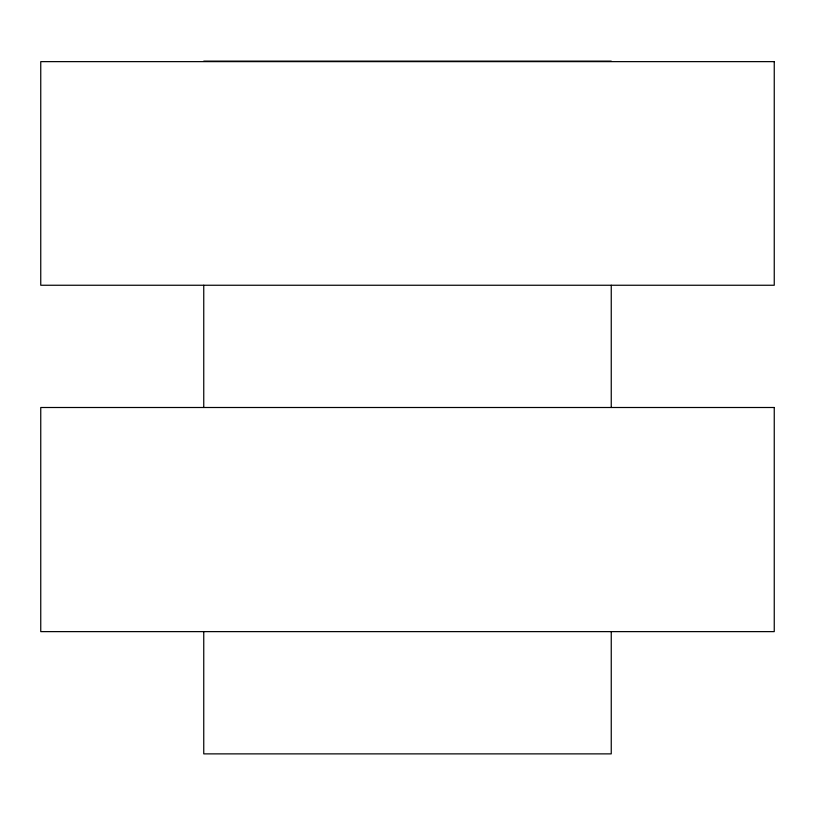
<?xml version="1.0" encoding="UTF-8"?>
<svg xmlns="http://www.w3.org/2000/svg" width="815" height="815" viewBox="0 0 815 815"><rect width="100%" height="100%" fill="white"/><g stroke="black" fill="none" stroke-linecap="round" stroke-linejoin="round"><path stroke-width="1.22" d="M203.75 61.125L611.25 61.125M611.25 285.25L611.25 407.5M611.25 631.625L611.25 753.875L203.75 753.875L203.75 631.625M203.75 285.25L203.75 407.5M774.25 61.634L40.75 61.634L40.75 285.25L774.25 285.25L774.25 61.634M774.25 407.5L40.75 407.5L40.75 631.625L774.25 631.625L774.25 407.5"/></g></svg>
